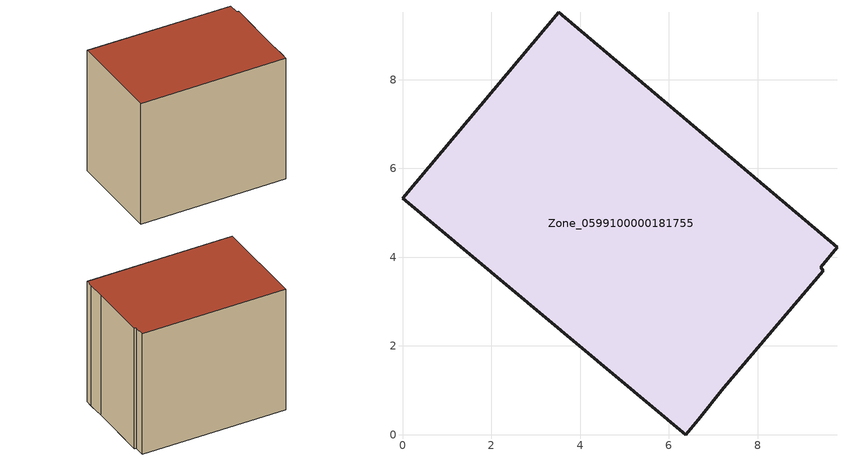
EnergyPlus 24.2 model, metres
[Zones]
Zone_0599100000181755
 floor ground (C_G): 6.38,0 0,5.33 3.52,9.52 9.79,4.23 9.43,3.78 9.48,3.7 7.24,1.06 6.66,0.34 z0
 wall outside (C_F): 0,5.33 6.38,0 6.66,0.34 7.24,1.06 9.48,3.7 9.43,3.78 9.79,4.23 3.52,9.52 0,5.33 z0:7.22
 roof outside (C_R): 7.24,1.06 9.48,3.7 9.43,3.78 9.79,4.23 3.52,9.52 0,5.33 6.38,0 6.66,0.34 z7.22
[BUILDING]
Pand.0599100000181755: North Axis=0; Terrain=City; Loads Convergence Tolerance Value=0.04; Temperature Convergence Tolerance Value=0.4; Solar Distribution=FullExterior; Maximum Number of Warmup Days=25; Minimum Number of Warmup Days=1
[Site:Location]
Rotterdam.The.Hague.AP_ZH_NLD Design_Conditions: Latitude=51.96; Longitude=4.45; Time Zone=1; Elevation=-4.5
[SITE:GROUNDTEMPERATURE:BUILDINGSURFACE]
18, 18, 18, 18, 18, 18, 18, 18, 18, 18, 18, 18
[MATERIAL] Thermal Absorptance=0.9; Solar Absorptance=0.7; Visible Absorptance=0.7
Name | Roughness | Thickness | Conductivity | Density | Specific Heat
G.TC.1946 | MediumSmooth | 0.15 | 1 | 540 | 1210
F.TC.1946 | Rough | 0.3 | 0.857143 | 1920 | 840
R.TC.1946 | MediumRough | 0.2 | 0.909091 | 1500 | 1000
[CONSTRUCTION]
C_G: G.TC.1946
C_F: F.TC.1946
C_R: R.TC.1946
[ZONE]
Zone_0599100000181755: Type=1; Multiplier=1; Ceiling Height=Autocalculate; Volume=Autocalculate; Floor Area=autocalculate; Part of Total Floor Area=Yes
[ZONEINFILTRATION:DESIGNFLOWRATE]
Infil_Zone_0599100000181755: Zone or ZoneList or Space or SpaceList=Zone_0599100000181755; Schedule=AlwaysOn; Design Flow Rate Calculation Method=Flow/Area; Flow Rate per Floor Area=0.003; Constant Term Coefficient=1; Temperature Term Coefficient=0; Velocity Term Coefficient=0; Velocity Squared Term Coefficient=0
[HVACTEMPLATE:ZONE:IDEALLOADSAIRSYSTEM]
Zone_0599100000181755: Maximum Heating Supply Air Temperature=50; Minimum Cooling Supply Air Temperature=13; Maximum Heating Supply Air Humidity Ratio=0.0156; Minimum Cooling Supply Air Humidity Ratio=0.0077; Heating Limit=NoLimit; Cooling Limit=NoLimit; Dehumidification Control Type=ConstantSensibleHeatRatio; Cooling Sensible Heat Ratio=0.7; Dehumidification Setpoint=60; Humidification Control Type=None; Humidification Setpoint=30; Outdoor Air Method=None; Outdoor Air Flow Rate per Person=0.00944; Outdoor Air Flow Rate per Zone Floor Area=0; Outdoor Air Flow Rate per Zone=0; Demand Controlled Ventilation Type=None; Outdoor Air Economizer Type=NoEconomizer; Heat Recovery Type=None; Sensible Heat Recovery Effectiveness=0.7; Latent Heat Recovery Effectiveness=0.65
[ZONECONTROL:THERMOSTAT]
ThermostatControl_Zone_0599100000181755: Zone or ZoneList=Zone_0599100000181755; Control Type Schedule=DualSetpointControlType; Control 1=Thermostat_Zone_0599100000181755; Temperature Difference Between Cutout And Setpoint=0
[THERMOSTATSETPOINT:DUALSETPOINT]
Thermostat_Zone_0599100000181755: Heating Setpoint Temperature Schedule=HeatingSetpoint_Zone_0599100000181755; Cooling Setpoint Temperature Schedule=CoolingSetpoint_Zone_0599100000181755
[SCHEDULE:COMPACT]
HeatingSetpoint_Zone_0599100000181755: Through: 12/31, For: AllDays, Until: 24:00, 21
CoolingSetpoint_Zone_0599100000181755: Through: 12/31, For: AllDays, Until: 24:00, 24
DualSetpointControlType: Through: 12/31, For: AllDays, Until: 24:00, 4
AlwaysOn: Through: 12/31, For: AllDays, Until: 24:00, 1
